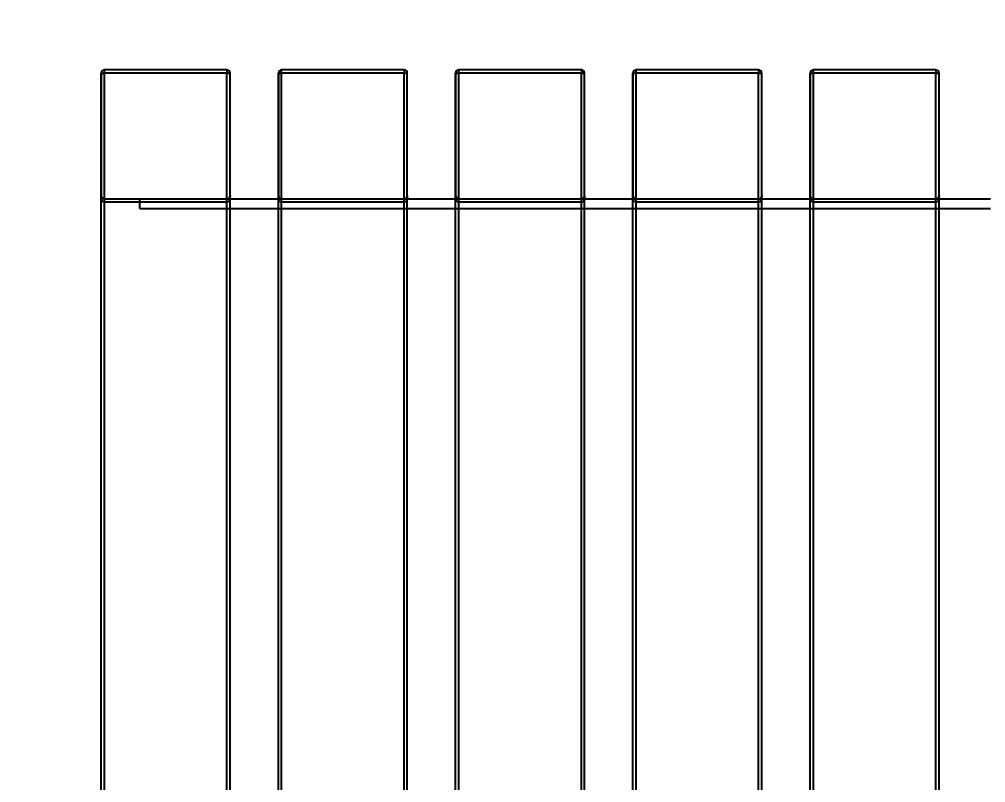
# Model space of a CAD drawing. Header units: millimetres. Extents: x 10366 to 13995, y 24552 to 29685.
# Drawn here: x 12309.1 to 12609, y 25509.2 to 25746 of the extents above; entities that cross this region are included whole.
import ezdxf

# ---------------------------------------------------------------- set-up
doc = ezdxf.new("R2010")
doc.units = ezdxf.units.MM
doc.header["$LTSCALE"] = 3
doc.layers.add('DomyÅ›lna', color=7, linetype='Continuous')
doc.layers.add('Hidden_lines', color=7, linetype='Continuous')
doc.styles.get("Standard").update_dxf_attribs({"font": 'arial.ttf'})
doc.dimstyles.new('MATEUSZ', dxfattribs={"dimtxt": 35, "dimasz": 16, "dimexe": 0.18, "dimexo": 0.0625, "dimgap": 0.09, "dimtad": 0, "dimdec": 0, "dimdsep": 46, "dimtxsty": 'Standard', "dimblk": 'DOT', "dimcen": 0.09, "dimse1": 1, "dimse2": 1, "dimadec": 0, "dimazin": 0, "dimtfac": 1, "dimtdec": 0, "dimtofl": 0, "dimtmove": 0, "dimatfit": 3, "dimfxl": 1, "dimtolj": 1, "dimtzin": 0, "dimlwd": 9, "dimlwe": 9, "dimarcsym": 0})

# ---------------------------------------------------------------- blocks, each defined once
blk = doc.blocks.new('_Dot')
at = {"color": 0, "linetype": 'ByBlock', "lineweight": -2}
blk.add_line((-0.5, 0), (-1, 0), dxfattribs=at)
at = {"color": 0, "linetype": 'ByBlock', "const_width": 0.5}
blk.add_lwpolyline([(-0.25, 0, 1), (0.25, 0, 1)], format="xyb", close=True, dxfattribs=at)
blk = doc.blocks.new('*D32')
at = {"color": 0, "lineweight": 9, "transparency": 16777216}
for p, q in [((12930.58, 25714.35), (12930.58, 25544.75)), ((12930.58, 25296.35), (12930.58, 25465.95))]:
    blk.add_line(p, q, dxfattribs=at)
at = {"layer": 'Defpoints', "color": 0, "transparency": 16777216}
for p in [(11095.69, 25730.35), (12930.58, 25730.35), (11115.69, 25280.35)]:
    blk.add_point(p, dxfattribs=at)
at = {"color": 0, "lineweight": 9, "transparency": 16777216, "xscale": 16, "yscale": 16, "zscale": 16}
for p, rotation in [((12930.58, 25730.35), 90), ((12930.58, 25280.35), 270)]:
    blk.add_blockref('_Dot', p, dxfattribs=dict(at, rotation=rotation))
at = {"color": 0, "transparency": 16777216, "insert": (12930.58, 25505.35), "char_height": 35, "attachment_point": 5, "rotation": 90}
blk.add_mtext('\\A1;450', dxfattribs=at)
blk = doc.blocks.new('*D33')
at = {"color": 0, "lineweight": 9, "transparency": 16777216}
for p, q in [((13029.08, 26013.96), (13029.08, 25693.71)), ((13029.08, 25296.35), (13029.08, 25616.6))]:
    blk.add_line(p, q, dxfattribs=at)
at = {"layer": 'Defpoints', "color": 0, "transparency": 16777216}
for p in [(12034.41, 26029.96), (13029.08, 26029.96), (12054.59, 25280.35)]:
    blk.add_point(p, dxfattribs=at)
at = {"color": 0, "lineweight": 9, "transparency": 16777216, "xscale": 16, "yscale": 16, "zscale": 16}
for p, rotation in [((13029.08, 26029.96), 90), ((13029.08, 25280.35), 270)]:
    blk.add_blockref('_Dot', p, dxfattribs=dict(at, rotation=rotation))
at = {"color": 0, "transparency": 16777216, "insert": (13029.08, 25655.16), "char_height": 35, "attachment_point": 5, "rotation": 90}
blk.add_mtext('\\A1;750', dxfattribs=at)

msp = doc.modelspace()

# ---------------------------------------------------------------- linework, layer by layer
at = {"layer": 'DomyÅ›lna'}
for p, q in [((12334.5, 25729.35), (12334.5, 25691.35)), ((12334.5, 25283.35), (12334.5, 25729.35)), ((12334.5, 25729.35), (12334.5, 25691.35)), ((12334.5, 25283.35), (12334.5, 25729.35)), ((12334.5, 25729.35), (12334.5, 25691.35)), ((12334.5, 25283.35), (12334.5, 25729.35)), ((12373.5, 25730.35), (12335.5, 25730.35)), ((12373.5, 25730.35), (12335.5, 25730.35)), ((12373.5, 25730.35), (12335.5, 25730.35)), ((12373.5, 25729.35), (12335.5, 25729.35)), ((12335.5, 25283.35), (12335.5, 25729.35)), ((12335.5, 25283.35), (12335.5, 25729.35)), ((12373.5, 25729.35), (12335.5, 25729.35)), ((12335.5, 25283.35), (12335.5, 25729.35)), ((12373.5, 25729.35), (12335.5, 25729.35)), ((12373.5, 25283.35), (12373.5, 25729.35)), ((12373.5, 25283.35), (12373.5, 25729.35)), ((12373.5, 25283.35), (12373.5, 25729.35)), ((12374.5, 25283.35), (12374.5, 25729.35)), ((12374.5, 25691.35), (12374.5, 25729.35)), ((12374.5, 25283.35), (12374.5, 25729.35)), ((12374.5, 25691.35), (12374.5, 25729.35)), ((12374.5, 25691.35), (12374.5, 25729.35)), ((12374.5, 25283.35), (12374.5, 25729.35)), ((12389.5, 25283.35), (12389.5, 25729.35)), ((12389.5, 25729.35), (12389.5, 25691.35)), ((12389.5, 25729.35), (12389.5, 25691.35)), ((12389.5, 25283.35), (12389.5, 25729.35)), ((12389.5, 25729.35), (12389.5, 25691.35)), ((12389.5, 25283.35), (12389.5, 25729.35)), ((12428.5, 25730.35), (12390.5, 25730.35)), ((12428.5, 25730.35), (12390.5, 25730.35)), ((12428.5, 25730.35), (12390.5, 25730.35)), ((12390.5, 25283.35), (12390.5, 25729.35)), ((12428.5, 25729.35), (12390.5, 25729.35)), ((12428.5, 25729.35), (12390.5, 25729.35)), ((12390.5, 25283.35), (12390.5, 25729.35)), ((12390.5, 25283.35), (12390.5, 25729.35)), ((12428.5, 25729.35), (12390.5, 25729.35)), ((12428.5, 25283.35), (12428.5, 25729.35)), ((12428.5, 25283.35), (12428.5, 25729.35)), ((12428.5, 25283.35), (12428.5, 25729.35)), ((12429.5, 25283.35), (12429.5, 25729.35)), ((12429.5, 25691.35), (12429.5, 25729.35)), ((12429.5, 25283.35), (12429.5, 25729.35)), ((12429.5, 25691.35), (12429.5, 25729.35)), ((12429.5, 25283.35), (12429.5, 25729.35)), ((12429.5, 25691.35), (12429.5, 25729.35)), ((12444.5, 25729.35), (12444.5, 25691.35)), ((12444.5, 25283.35), (12444.5, 25729.35)), ((12444.5, 25729.35), (12444.5, 25691.35)), ((12444.5, 25283.35), (12444.5, 25729.35)), ((12444.5, 25729.35), (12444.5, 25691.35)), ((12444.5, 25283.35), (12444.5, 25729.35)), ((12483.5, 25730.35), (12445.5, 25730.35)), ((12483.5, 25730.35), (12445.5, 25730.35)), ((12483.5, 25730.35), (12445.5, 25730.35)), ((12483.5, 25729.35), (12445.5, 25729.35)), ((12445.5, 25283.35), (12445.5, 25729.35)), ((12483.5, 25729.35), (12445.5, 25729.35)), ((12445.5, 25283.35), (12445.5, 25729.35)), ((12483.5, 25729.35), (12445.5, 25729.35)), ((12445.5, 25283.35), (12445.5, 25729.35)), ((12483.5, 25283.35), (12483.5, 25729.35)), ((12483.5, 25283.35), (12483.5, 25729.35)), ((12483.5, 25283.35), (12483.5, 25729.35)), ((12484.5, 25283.35), (12484.5, 25729.35)), ((12484.5, 25691.35), (12484.5, 25729.35)), ((12484.5, 25283.35), (12484.5, 25729.35)), ((12484.5, 25691.35), (12484.5, 25729.35)), ((12484.5, 25283.35), (12484.5, 25729.35)), ((12484.5, 25691.35), (12484.5, 25729.35)), ((12499.5, 25729.35), (12499.5, 25691.35)), ((12499.5, 25283.35), (12499.5, 25729.35)), ((12499.5, 25729.35), (12499.5, 25691.35)), ((12499.5, 25283.35), (12499.5, 25729.35)), ((12499.5, 25283.35), (12499.5, 25729.35)), ((12499.5, 25729.35), (12499.5, 25691.35)), ((12538.5, 25730.35), (12500.5, 25730.35)), ((12538.5, 25730.35), (12500.5, 25730.35)), ((12538.5, 25730.35), (12500.5, 25730.35)), ((12500.5, 25283.35), (12500.5, 25729.35)), ((12538.5, 25729.35), (12500.5, 25729.35)), ((12538.5, 25729.35), (12500.5, 25729.35)), ((12500.5, 25283.35), (12500.5, 25729.35)), ((12500.5, 25283.35), (12500.5, 25729.35)), ((12538.5, 25729.35), (12500.5, 25729.35)), ((12538.5, 25283.35), (12538.5, 25729.35)), ((12538.5, 25283.35), (12538.5, 25729.35)), ((12538.5, 25283.35), (12538.5, 25729.35)), ((12539.5, 25283.35), (12539.5, 25729.35)), ((12539.5, 25691.35), (12539.5, 25729.35)), ((12539.5, 25283.35), (12539.5, 25729.35)), ((12539.5, 25691.35), (12539.5, 25729.35)), ((12539.5, 25691.35), (12539.5, 25729.35)), ((12539.5, 25283.35), (12539.5, 25729.35)), ((12554.5, 25283.35), (12554.5, 25729.35)), ((12554.5, 25729.35), (12554.5, 25691.35)), ((12554.5, 25283.35), (12554.5, 25729.35)), ((12554.5, 25729.35), (12554.5, 25691.35)), ((12554.5, 25729.35), (12554.5, 25691.35)), ((12554.5, 25283.35), (12554.5, 25729.35)), ((12593.5, 25730.35), (12555.5, 25730.35)), ((12593.5, 25730.35), (12555.5, 25730.35)), ((12593.5, 25730.35), (12555.5, 25730.35)), ((12555.5, 25283.35), (12555.5, 25729.35)), ((12593.5, 25729.35), (12555.5, 25729.35)), ((12555.5, 25283.35), (12555.5, 25729.35)), ((12593.5, 25729.35), (12555.5, 25729.35)), ((12555.5, 25283.35), (12555.5, 25729.35)), ((12593.5, 25729.35), (12555.5, 25729.35)), ((12593.5, 25283.35), (12593.5, 25729.35)), ((12593.5, 25283.35), (12593.5, 25729.35)), ((12593.5, 25283.35), (12593.5, 25729.35)), ((12594.5, 25691.35), (12594.5, 25729.35)), ((12594.5, 25283.35), (12594.5, 25729.35)), ((12594.5, 25283.35), (12594.5, 25729.35)), ((12594.5, 25691.35), (12594.5, 25729.35)), ((12594.5, 25691.35), (12594.5, 25729.35)), ((12594.5, 25283.35), (12594.5, 25729.35)), ((12373.5, 25690.35), (12390.5, 25690.35)), ((12428.5, 25690.35), (12445.5, 25690.35)), ((12483.5, 25690.35), (12500.5, 25690.35)), ((12538.5, 25690.35), (12555.5, 25690.35)), ((12593.5, 25690.35), (12610.5, 25690.35)), ((12373.5, 25687.35), (12390.5, 25687.35)), ((12428.5, 25687.35), (12445.5, 25687.35)), ((12483.5, 25687.35), (12500.5, 25687.35)), ((12538.5, 25687.35), (12555.5, 25687.35)), ((12593.5, 25687.35), (12610.5, 25687.35))]:
    msp.add_line(p, q, dxfattribs=at)
for points in [[(12334.5, 25729.35, 0), (12334.5, 25729.35, 0), (12334.5, 25729.35, 0), (12334.5, 25729.35, 0), (12334.5, 25729.35, 0), (12334.5, 25729.35, 0), (12334.5, 25729.35, 0), (12334.5, 25729.35, 0), (12334.5, 25729.35, 0), (12334.5, 25729.35, 0), (12334.5, 25729.35, 0), (12334.5, 25729.35, 0), (12334.5, 25729.35, 0), (12334.51, 25729.35, 0), (12334.53, 25729.35, 0), (12334.63, 25729.35, 0), (12335.5, 25729.35, 0)], [(12334.5, 25729.35, 0), (12334.5, 25729.35, 0), (12334.5, 25729.35, 0), (12334.5, 25729.35, 0), (12334.5, 25729.35, 0), (12334.5, 25729.35, 0), (12334.5, 25729.35, 0), (12334.5, 25729.35, 0), (12334.5, 25729.35, 0), (12334.5, 25729.35, 0), (12334.5, 25729.35, 0), (12334.5, 25729.35, 0), (12334.5, 25729.35, 0), (12334.51, 25729.35, 0), (12334.53, 25729.35, 0), (12334.63, 25729.35, 0), (12335.5, 25729.35, 0)], [(12334.5, 25729.35, 0), (12334.5, 25729.35, 0), (12334.5, 25729.35, 0), (12334.5, 25729.35, 0), (12334.5, 25729.35, 0), (12334.5, 25729.35, 0), (12334.5, 25729.35, 0), (12334.5, 25729.35, 0), (12334.5, 25729.35, 0), (12334.5, 25729.35, 0), (12334.5, 25729.35, 0), (12334.5, 25729.35, 0), (12334.5, 25729.35, 0), (12334.51, 25729.35, 0), (12334.53, 25729.35, 0), (12334.63, 25729.35, 0), (12335.5, 25729.35, 0)], [(12335.5, 25729.35, 0), (12335.5, 25730.35, 0)], [(12335.5, 25729.35, 0), (12335.5, 25730.35, 0)], [(12335.5, 25729.35, 0), (12335.5, 25730.35, 0)], [(12373.5, 25730.35, 0), (12373.5, 25730.35, 0), (12373.5, 25730.35, 0), (12373.5, 25730.35, 0), (12373.5, 25730.35, 0), (12373.5, 25730.35, 0), (12373.5, 25730.35, 0), (12373.5, 25730.35, 0), (12373.5, 25730.35, 0), (12373.5, 25730.35, 0), (12373.5, 25730.35, 0), (12373.5, 25730.35, 0), (12373.5, 25730.35, 0), (12373.5, 25730.35, 0), (12373.5, 25730.34, 0), (12373.5, 25730.32, 0), (12373.5, 25730.22, 0), (12373.5, 25729.35, 0)], [(12373.5, 25730.35, 0), (12373.5, 25730.35, 0), (12373.5, 25730.35, 0), (12373.5, 25730.35, 0), (12373.5, 25730.35, 0), (12373.5, 25730.35, 0), (12373.5, 25730.35, 0), (12373.5, 25730.35, 0), (12373.5, 25730.35, 0), (12373.5, 25730.35, 0), (12373.5, 25730.35, 0), (12373.5, 25730.35, 0), (12373.5, 25730.35, 0), (12373.5, 25730.35, 0), (12373.5, 25730.34, 0), (12373.5, 25730.32, 0), (12373.5, 25730.22, 0), (12373.5, 25729.35, 0)], [(12373.5, 25730.35, 0), (12373.5, 25730.35, 0), (12373.5, 25730.35, 0), (12373.5, 25730.35, 0), (12373.5, 25730.35, 0), (12373.5, 25730.35, 0), (12373.5, 25730.35, 0), (12373.5, 25730.35, 0), (12373.5, 25730.35, 0), (12373.5, 25730.35, 0), (12373.5, 25730.35, 0), (12373.5, 25730.35, 0), (12373.5, 25730.35, 0), (12373.5, 25730.35, 0), (12373.5, 25730.34, 0), (12373.5, 25730.32, 0), (12373.5, 25730.22, 0), (12373.5, 25729.35, 0)], [(12373.5, 25729.35, 0), (12374.5, 25729.35, 0)], [(12373.5, 25729.35, 0), (12374.5, 25729.35, 0)], [(12373.5, 25729.35, 0), (12374.5, 25729.35, 0)], [(12389.5, 25729.35, 0), (12389.5, 25729.35, 0), (12389.5, 25729.35, 0), (12389.5, 25729.35, 0), (12389.5, 25729.35, 0), (12389.5, 25729.35, 0), (12389.5, 25729.35, 0), (12389.5, 25729.35, 0), (12389.5, 25729.35, 0), (12389.5, 25729.35, 0), (12389.5, 25729.35, 0), (12389.5, 25729.35, 0), (12389.5, 25729.35, 0), (12389.51, 25729.35, 0), (12389.53, 25729.35, 0), (12389.63, 25729.35, 0), (12390.5, 25729.35, 0)], [(12389.5, 25729.35, 0), (12389.5, 25729.35, 0), (12389.5, 25729.35, 0), (12389.5, 25729.35, 0), (12389.5, 25729.35, 0), (12389.5, 25729.35, 0), (12389.5, 25729.35, 0), (12389.5, 25729.35, 0), (12389.5, 25729.35, 0), (12389.5, 25729.35, 0), (12389.5, 25729.35, 0), (12389.5, 25729.35, 0), (12389.5, 25729.35, 0), (12389.51, 25729.35, 0), (12389.53, 25729.35, 0), (12389.63, 25729.35, 0), (12390.5, 25729.35, 0)], [(12389.5, 25729.35, 0), (12389.5, 25729.35, 0), (12389.5, 25729.35, 0), (12389.5, 25729.35, 0), (12389.5, 25729.35, 0), (12389.5, 25729.35, 0), (12389.5, 25729.35, 0), (12389.5, 25729.35, 0), (12389.5, 25729.35, 0), (12389.5, 25729.35, 0), (12389.5, 25729.35, 0), (12389.5, 25729.35, 0), (12389.5, 25729.35, 0), (12389.51, 25729.35, 0), (12389.53, 25729.35, 0), (12389.63, 25729.35, 0), (12390.5, 25729.35, 0)], [(12390.5, 25729.35, 0), (12390.5, 25730.35, 0)], [(12390.5, 25729.35, 0), (12390.5, 25730.35, 0)], [(12390.5, 25729.35, 0), (12390.5, 25730.35, 0)], [(12428.5, 25730.35, 0), (12428.5, 25730.35, 0), (12428.5, 25730.35, 0), (12428.5, 25730.35, 0), (12428.5, 25730.35, 0), (12428.5, 25730.35, 0), (12428.5, 25730.35, 0), (12428.5, 25730.35, 0), (12428.5, 25730.35, 0), (12428.5, 25730.35, 0), (12428.5, 25730.35, 0), (12428.5, 25730.35, 0), (12428.5, 25730.35, 0), (12428.5, 25730.35, 0), (12428.5, 25730.34, 0), (12428.5, 25730.32, 0), (12428.5, 25730.22, 0), (12428.5, 25729.35, 0)], [(12428.5, 25730.35, 0), (12428.5, 25730.35, 0), (12428.5, 25730.35, 0), (12428.5, 25730.35, 0), (12428.5, 25730.35, 0), (12428.5, 25730.35, 0), (12428.5, 25730.35, 0), (12428.5, 25730.35, 0), (12428.5, 25730.35, 0), (12428.5, 25730.35, 0), (12428.5, 25730.35, 0), (12428.5, 25730.35, 0), (12428.5, 25730.35, 0), (12428.5, 25730.35, 0), (12428.5, 25730.34, 0), (12428.5, 25730.32, 0), (12428.5, 25730.22, 0), (12428.5, 25729.35, 0)], [(12428.5, 25730.35, 0), (12428.5, 25730.35, 0), (12428.5, 25730.35, 0), (12428.5, 25730.35, 0), (12428.5, 25730.35, 0), (12428.5, 25730.35, 0), (12428.5, 25730.35, 0), (12428.5, 25730.35, 0), (12428.5, 25730.35, 0), (12428.5, 25730.35, 0), (12428.5, 25730.35, 0), (12428.5, 25730.35, 0), (12428.5, 25730.35, 0), (12428.5, 25730.35, 0), (12428.5, 25730.34, 0), (12428.5, 25730.32, 0), (12428.5, 25730.22, 0), (12428.5, 25729.35, 0)], [(12428.5, 25729.35, 0), (12429.5, 25729.35, 0)], [(12428.5, 25729.35, 0), (12429.5, 25729.35, 0)], [(12428.5, 25729.35, 0), (12429.5, 25729.35, 0)], [(12444.5, 25729.35, 0), (12444.5, 25729.35, 0), (12444.5, 25729.35, 0), (12444.5, 25729.35, 0), (12444.5, 25729.35, 0), (12444.5, 25729.35, 0), (12444.5, 25729.35, 0), (12444.5, 25729.35, 0), (12444.5, 25729.35, 0), (12444.5, 25729.35, 0), (12444.5, 25729.35, 0), (12444.5, 25729.35, 0), (12444.5, 25729.35, 0), (12444.51, 25729.35, 0), (12444.53, 25729.35, 0), (12444.63, 25729.35, 0), (12445.5, 25729.35, 0)], [(12444.5, 25729.35, 0), (12444.5, 25729.35, 0), (12444.5, 25729.35, 0), (12444.5, 25729.35, 0), (12444.5, 25729.35, 0), (12444.5, 25729.35, 0), (12444.5, 25729.35, 0), (12444.5, 25729.35, 0), (12444.5, 25729.35, 0), (12444.5, 25729.35, 0), (12444.5, 25729.35, 0), (12444.5, 25729.35, 0), (12444.5, 25729.35, 0), (12444.51, 25729.35, 0), (12444.53, 25729.35, 0), (12444.63, 25729.35, 0), (12445.5, 25729.35, 0)], [(12444.5, 25729.35, 0), (12444.5, 25729.35, 0), (12444.5, 25729.35, 0), (12444.5, 25729.35, 0), (12444.5, 25729.35, 0), (12444.5, 25729.35, 0), (12444.5, 25729.35, 0), (12444.5, 25729.35, 0), (12444.5, 25729.35, 0), (12444.5, 25729.35, 0), (12444.5, 25729.35, 0), (12444.5, 25729.35, 0), (12444.5, 25729.35, 0), (12444.51, 25729.35, 0), (12444.53, 25729.35, 0), (12444.63, 25729.35, 0), (12445.5, 25729.35, 0)], [(12445.5, 25729.35, 0), (12445.5, 25730.35, 0)], [(12445.5, 25729.35, 0), (12445.5, 25730.35, 0)], [(12445.5, 25729.35, 0), (12445.5, 25730.35, 0)], [(12483.5, 25730.35, 0), (12483.5, 25730.35, 0), (12483.5, 25730.35, 0), (12483.5, 25730.35, 0), (12483.5, 25730.35, 0), (12483.5, 25730.35, 0), (12483.5, 25730.35, 0), (12483.5, 25730.35, 0), (12483.5, 25730.35, 0), (12483.5, 25730.35, 0), (12483.5, 25730.35, 0), (12483.5, 25730.35, 0), (12483.5, 25730.35, 0), (12483.5, 25730.35, 0), (12483.5, 25730.34, 0), (12483.5, 25730.32, 0), (12483.5, 25730.22, 0), (12483.5, 25729.35, 0)], [(12483.5, 25730.35, 0), (12483.5, 25730.35, 0), (12483.5, 25730.35, 0), (12483.5, 25730.35, 0), (12483.5, 25730.35, 0), (12483.5, 25730.35, 0), (12483.5, 25730.35, 0), (12483.5, 25730.35, 0), (12483.5, 25730.35, 0), (12483.5, 25730.35, 0), (12483.5, 25730.35, 0), (12483.5, 25730.35, 0), (12483.5, 25730.35, 0), (12483.5, 25730.35, 0), (12483.5, 25730.34, 0), (12483.5, 25730.32, 0), (12483.5, 25730.22, 0), (12483.5, 25729.35, 0)], [(12483.5, 25730.35, 0), (12483.5, 25730.35, 0), (12483.5, 25730.35, 0), (12483.5, 25730.35, 0), (12483.5, 25730.35, 0), (12483.5, 25730.35, 0), (12483.5, 25730.35, 0), (12483.5, 25730.35, 0), (12483.5, 25730.35, 0), (12483.5, 25730.35, 0), (12483.5, 25730.35, 0), (12483.5, 25730.35, 0), (12483.5, 25730.35, 0), (12483.5, 25730.35, 0), (12483.5, 25730.34, 0), (12483.5, 25730.32, 0), (12483.5, 25730.22, 0), (12483.5, 25729.35, 0)], [(12483.5, 25729.35, 0), (12484.5, 25729.35, 0)], [(12483.5, 25729.35, 0), (12484.5, 25729.35, 0)], [(12483.5, 25729.35, 0), (12484.5, 25729.35, 0)], [(12499.5, 25729.35, 0), (12499.5, 25729.35, 0), (12499.5, 25729.35, 0), (12499.5, 25729.35, 0), (12499.5, 25729.35, 0), (12499.5, 25729.35, 0), (12499.5, 25729.35, 0), (12499.5, 25729.35, 0), (12499.5, 25729.35, 0), (12499.5, 25729.35, 0), (12499.5, 25729.35, 0), (12499.5, 25729.35, 0), (12499.5, 25729.35, 0), (12499.51, 25729.35, 0), (12499.53, 25729.35, 0), (12499.63, 25729.35, 0), (12500.5, 25729.35, 0)], [(12499.5, 25729.35, 0), (12499.5, 25729.35, 0), (12499.5, 25729.35, 0), (12499.5, 25729.35, 0), (12499.5, 25729.35, 0), (12499.5, 25729.35, 0), (12499.5, 25729.35, 0), (12499.5, 25729.35, 0), (12499.5, 25729.35, 0), (12499.5, 25729.35, 0), (12499.5, 25729.35, 0), (12499.5, 25729.35, 0), (12499.5, 25729.35, 0), (12499.51, 25729.35, 0), (12499.53, 25729.35, 0), (12499.63, 25729.35, 0), (12500.5, 25729.35, 0)], [(12499.5, 25729.35, 0), (12499.5, 25729.35, 0), (12499.5, 25729.35, 0), (12499.5, 25729.35, 0), (12499.5, 25729.35, 0), (12499.5, 25729.35, 0), (12499.5, 25729.35, 0), (12499.5, 25729.35, 0), (12499.5, 25729.35, 0), (12499.5, 25729.35, 0), (12499.5, 25729.35, 0), (12499.5, 25729.35, 0), (12499.5, 25729.35, 0), (12499.51, 25729.35, 0), (12499.53, 25729.35, 0), (12499.63, 25729.35, 0), (12500.5, 25729.35, 0)], [(12500.5, 25729.35, 0), (12500.5, 25730.05, 0), (12500.5, 25730.28, 0), (12500.5, 25730.33, 0), (12500.5, 25730.34, 0), (12500.5, 25730.35, 0), (12500.5, 25730.35, 0), (12500.5, 25730.35, 0), (12500.5, 25730.35, 0), (12500.5, 25730.35, 0), (12500.5, 25730.35, 0), (12500.5, 25730.35, 0), (12500.5, 25730.35, 0), (12500.5, 25730.35, 0), (12500.5, 25730.35, 0), (12500.5, 25730.35, 0), (12500.5, 25730.35, 0), (12500.5, 25730.35, 0), (12500.5, 25730.35, 0)], [(12500.5, 25729.35, 0), (12500.5, 25730.05, 0), (12500.5, 25730.28, 0), (12500.5, 25730.33, 0), (12500.5, 25730.34, 0), (12500.5, 25730.35, 0), (12500.5, 25730.35, 0), (12500.5, 25730.35, 0), (12500.5, 25730.35, 0), (12500.5, 25730.35, 0), (12500.5, 25730.35, 0), (12500.5, 25730.35, 0), (12500.5, 25730.35, 0), (12500.5, 25730.35, 0), (12500.5, 25730.35, 0), (12500.5, 25730.35, 0), (12500.5, 25730.35, 0), (12500.5, 25730.35, 0), (12500.5, 25730.35, 0)], [(12500.5, 25729.35, 0), (12500.5, 25730.05, 0), (12500.5, 25730.28, 0), (12500.5, 25730.33, 0), (12500.5, 25730.34, 0), (12500.5, 25730.35, 0), (12500.5, 25730.35, 0), (12500.5, 25730.35, 0), (12500.5, 25730.35, 0), (12500.5, 25730.35, 0), (12500.5, 25730.35, 0), (12500.5, 25730.35, 0), (12500.5, 25730.35, 0), (12500.5, 25730.35, 0), (12500.5, 25730.35, 0), (12500.5, 25730.35, 0), (12500.5, 25730.35, 0), (12500.5, 25730.35, 0), (12500.5, 25730.35, 0)], [(12538.5, 25730.35, 0), (12538.5, 25730.35, 0), (12538.5, 25730.35, 0), (12538.5, 25730.35, 0), (12538.5, 25730.35, 0), (12538.5, 25730.35, 0), (12538.5, 25730.35, 0), (12538.5, 25730.35, 0), (12538.5, 25730.35, 0), (12538.5, 25730.35, 0), (12538.5, 25730.35, 0), (12538.5, 25730.35, 0), (12538.5, 25730.35, 0), (12538.5, 25730.35, 0), (12538.5, 25730.34, 0), (12538.5, 25730.32, 0), (12538.5, 25730.22, 0), (12538.5, 25729.35, 0)], [(12538.5, 25730.35, 0), (12538.5, 25730.35, 0), (12538.5, 25730.35, 0), (12538.5, 25730.35, 0), (12538.5, 25730.35, 0), (12538.5, 25730.35, 0), (12538.5, 25730.35, 0), (12538.5, 25730.35, 0), (12538.5, 25730.35, 0), (12538.5, 25730.35, 0), (12538.5, 25730.35, 0), (12538.5, 25730.35, 0), (12538.5, 25730.35, 0), (12538.5, 25730.35, 0), (12538.5, 25730.34, 0), (12538.5, 25730.32, 0), (12538.5, 25730.22, 0), (12538.5, 25729.35, 0)], [(12538.5, 25730.35, 0), (12538.5, 25730.35, 0), (12538.5, 25730.35, 0), (12538.5, 25730.35, 0), (12538.5, 25730.35, 0), (12538.5, 25730.35, 0), (12538.5, 25730.35, 0), (12538.5, 25730.35, 0), (12538.5, 25730.35, 0), (12538.5, 25730.35, 0), (12538.5, 25730.35, 0), (12538.5, 25730.35, 0), (12538.5, 25730.35, 0), (12538.5, 25730.35, 0), (12538.5, 25730.34, 0), (12538.5, 25730.32, 0), (12538.5, 25730.22, 0), (12538.5, 25729.35, 0)], [(12538.5, 25729.35, 0), (12539.5, 25729.35, 0)], [(12538.5, 25729.35, 0), (12539.5, 25729.35, 0)], [(12538.5, 25729.35, 0), (12539.5, 25729.35, 0)], [(12554.5, 25729.35, 0), (12554.5, 25729.35, 0), (12554.5, 25729.35, 0), (12554.5, 25729.35, 0), (12554.5, 25729.35, 0), (12554.5, 25729.35, 0), (12554.5, 25729.35, 0), (12554.5, 25729.35, 0), (12554.5, 25729.35, 0), (12554.5, 25729.35, 0), (12554.5, 25729.35, 0), (12554.5, 25729.35, 0), (12554.5, 25729.35, 0), (12554.51, 25729.35, 0), (12554.53, 25729.35, 0), (12554.63, 25729.35, 0), (12555.5, 25729.35, 0)], [(12554.5, 25729.35, 0), (12554.5, 25729.35, 0), (12554.5, 25729.35, 0), (12554.5, 25729.35, 0), (12554.5, 25729.35, 0), (12554.5, 25729.35, 0), (12554.5, 25729.35, 0), (12554.5, 25729.35, 0), (12554.5, 25729.35, 0), (12554.5, 25729.35, 0), (12554.5, 25729.35, 0), (12554.5, 25729.35, 0), (12554.5, 25729.35, 0), (12554.51, 25729.35, 0), (12554.53, 25729.35, 0), (12554.63, 25729.35, 0), (12555.5, 25729.35, 0)], [(12554.5, 25729.35, 0), (12554.5, 25729.35, 0), (12554.5, 25729.35, 0), (12554.5, 25729.35, 0), (12554.5, 25729.35, 0), (12554.5, 25729.35, 0), (12554.5, 25729.35, 0), (12554.5, 25729.35, 0), (12554.5, 25729.35, 0), (12554.5, 25729.35, 0), (12554.5, 25729.35, 0), (12554.5, 25729.35, 0), (12554.5, 25729.35, 0), (12554.51, 25729.35, 0), (12554.53, 25729.35, 0), (12554.63, 25729.35, 0), (12555.5, 25729.35, 0)], [(12555.5, 25729.35, 0), (12555.5, 25730.35, 0)], [(12555.5, 25729.35, 0), (12555.5, 25730.35, 0)], [(12555.5, 25729.35, 0), (12555.5, 25730.35, 0)], [(12593.5, 25730.35, 0), (12593.5, 25730.35, 0), (12593.5, 25730.35, 0), (12593.5, 25730.35, 0), (12593.5, 25730.35, 0), (12593.5, 25730.35, 0), (12593.5, 25730.35, 0), (12593.5, 25730.35, 0), (12593.5, 25730.35, 0), (12593.5, 25730.35, 0), (12593.5, 25730.35, 0), (12593.5, 25730.35, 0), (12593.5, 25730.35, 0), (12593.5, 25730.35, 0), (12593.5, 25730.34, 0), (12593.5, 25730.32, 0), (12593.5, 25730.22, 0), (12593.5, 25729.35, 0)], [(12593.5, 25730.35, 0), (12593.5, 25730.35, 0), (12593.5, 25730.35, 0), (12593.5, 25730.35, 0), (12593.5, 25730.35, 0), (12593.5, 25730.35, 0), (12593.5, 25730.35, 0), (12593.5, 25730.35, 0), (12593.5, 25730.35, 0), (12593.5, 25730.35, 0), (12593.5, 25730.35, 0), (12593.5, 25730.35, 0), (12593.5, 25730.35, 0), (12593.5, 25730.35, 0), (12593.5, 25730.34, 0), (12593.5, 25730.32, 0), (12593.5, 25730.22, 0), (12593.5, 25729.35, 0)], [(12593.5, 25730.35, 0), (12593.5, 25730.35, 0), (12593.5, 25730.35, 0), (12593.5, 25730.35, 0), (12593.5, 25730.35, 0), (12593.5, 25730.35, 0), (12593.5, 25730.35, 0), (12593.5, 25730.35, 0), (12593.5, 25730.35, 0), (12593.5, 25730.35, 0), (12593.5, 25730.35, 0), (12593.5, 25730.35, 0), (12593.5, 25730.35, 0), (12593.5, 25730.35, 0), (12593.5, 25730.34, 0), (12593.5, 25730.32, 0), (12593.5, 25730.22, 0), (12593.5, 25729.35, 0)], [(12593.5, 25729.35, 0), (12594.5, 25729.35, 0)], [(12593.5, 25729.35, 0), (12594.5, 25729.35, 0)], [(12593.5, 25729.35, 0), (12594.5, 25729.35, 0)], [(12334.5, 25691.35, 0), (12334.51, 25691.23, 0), (12334.52, 25691.14, 0), (12334.57, 25691, 0), (12334.61, 25690.89, 0), (12334.66, 25690.8, 0), (12334.74, 25690.7, 0), (12334.8, 25690.63, 0), (12334.88, 25690.56, 0), (12334.99, 25690.49, 0), (12335.13, 25690.42, 0), (12335.21, 25690.39, 0), (12335.3, 25690.37, 0), (12335.4, 25690.35, 0), (12335.5, 25690.35, 0)], [(12334.5, 25691.35, 0), (12334.51, 25691.23, 0), (12334.52, 25691.14, 0), (12334.57, 25691, 0), (12334.61, 25690.89, 0), (12334.66, 25690.8, 0), (12334.74, 25690.7, 0), (12334.8, 25690.63, 0), (12334.88, 25690.56, 0), (12334.99, 25690.49, 0), (12335.13, 25690.42, 0), (12335.21, 25690.39, 0), (12335.3, 25690.37, 0), (12335.4, 25690.35, 0), (12335.5, 25690.35, 0)], [(12334.5, 25691.35, 0), (12334.51, 25691.23, 0), (12334.52, 25691.14, 0), (12334.57, 25691, 0), (12334.61, 25690.89, 0), (12334.66, 25690.8, 0), (12334.74, 25690.7, 0), (12334.8, 25690.63, 0), (12334.88, 25690.56, 0), (12334.99, 25690.49, 0), (12335.13, 25690.42, 0), (12335.21, 25690.39, 0), (12335.3, 25690.37, 0), (12335.4, 25690.35, 0), (12335.5, 25690.35, 0)], [(12373.5, 25690.35, 0), (12373.61, 25690.35, 0), (12373.7, 25690.37, 0), (12373.79, 25690.39, 0), (12373.88, 25690.42, 0), (12374.02, 25690.49, 0), (12374.12, 25690.56, 0), (12374.2, 25690.63, 0), (12374.31, 25690.75, 0), (12374.37, 25690.85, 0), (12374.42, 25690.94, 0), (12374.46, 25691.06, 0), (12374.49, 25691.18, 0), (12374.5, 25691.35, 0)], [(12373.5, 25690.35, 0), (12373.61, 25690.35, 0), (12373.7, 25690.37, 0), (12373.79, 25690.39, 0), (12373.88, 25690.42, 0), (12374.02, 25690.49, 0), (12374.12, 25690.56, 0), (12374.2, 25690.63, 0), (12374.31, 25690.75, 0), (12374.37, 25690.85, 0), (12374.42, 25690.94, 0), (12374.46, 25691.06, 0), (12374.49, 25691.18, 0), (12374.5, 25691.35, 0)], [(12373.5, 25690.35, 0), (12373.61, 25690.35, 0), (12373.7, 25690.37, 0), (12373.79, 25690.39, 0), (12373.88, 25690.42, 0), (12374.02, 25690.49, 0), (12374.12, 25690.56, 0), (12374.2, 25690.63, 0), (12374.31, 25690.75, 0), (12374.37, 25690.85, 0), (12374.42, 25690.94, 0), (12374.46, 25691.06, 0), (12374.49, 25691.18, 0), (12374.5, 25691.35, 0)], [(12389.5, 25691.35, 0), (12389.51, 25691.23, 0), (12389.52, 25691.14, 0), (12389.57, 25691, 0), (12389.61, 25690.89, 0), (12389.66, 25690.8, 0), (12389.74, 25690.7, 0), (12389.8, 25690.63, 0), (12389.88, 25690.56, 0), (12389.99, 25690.49, 0), (12390.13, 25690.42, 0), (12390.21, 25690.39, 0), (12390.3, 25690.37, 0), (12390.4, 25690.35, 0), (12390.5, 25690.35, 0)], [(12389.5, 25691.35, 0), (12389.51, 25691.23, 0), (12389.52, 25691.14, 0), (12389.57, 25691, 0), (12389.61, 25690.89, 0), (12389.66, 25690.8, 0), (12389.74, 25690.7, 0), (12389.8, 25690.63, 0), (12389.88, 25690.56, 0), (12389.99, 25690.49, 0), (12390.13, 25690.42, 0), (12390.21, 25690.39, 0), (12390.3, 25690.37, 0), (12390.4, 25690.35, 0), (12390.5, 25690.35, 0)], [(12389.5, 25691.35, 0), (12389.51, 25691.23, 0), (12389.52, 25691.14, 0), (12389.57, 25691, 0), (12389.61, 25690.89, 0), (12389.66, 25690.8, 0), (12389.74, 25690.7, 0), (12389.8, 25690.63, 0), (12389.88, 25690.56, 0), (12389.99, 25690.49, 0), (12390.13, 25690.42, 0), (12390.21, 25690.39, 0), (12390.3, 25690.37, 0), (12390.4, 25690.35, 0), (12390.5, 25690.35, 0)], [(12428.5, 25690.35, 0), (12428.61, 25690.35, 0), (12428.7, 25690.37, 0), (12428.79, 25690.39, 0), (12428.88, 25690.42, 0), (12429.02, 25690.49, 0), (12429.12, 25690.56, 0), (12429.2, 25690.63, 0), (12429.31, 25690.75, 0), (12429.37, 25690.85, 0), (12429.42, 25690.94, 0), (12429.46, 25691.06, 0), (12429.49, 25691.18, 0), (12429.5, 25691.35, 0)], [(12428.5, 25690.35, 0), (12428.61, 25690.35, 0), (12428.7, 25690.37, 0), (12428.79, 25690.39, 0), (12428.88, 25690.42, 0), (12429.02, 25690.49, 0), (12429.12, 25690.56, 0), (12429.2, 25690.63, 0), (12429.31, 25690.75, 0), (12429.37, 25690.85, 0), (12429.42, 25690.94, 0), (12429.46, 25691.06, 0), (12429.49, 25691.18, 0), (12429.5, 25691.35, 0)], [(12428.5, 25690.35, 0), (12428.61, 25690.35, 0), (12428.7, 25690.37, 0), (12428.79, 25690.39, 0), (12428.88, 25690.42, 0), (12429.02, 25690.49, 0), (12429.12, 25690.56, 0), (12429.2, 25690.63, 0), (12429.31, 25690.75, 0), (12429.37, 25690.85, 0), (12429.42, 25690.94, 0), (12429.46, 25691.06, 0), (12429.49, 25691.18, 0), (12429.5, 25691.35, 0)], [(12444.5, 25691.35, 0), (12444.51, 25691.23, 0), (12444.52, 25691.14, 0), (12444.57, 25691, 0), (12444.61, 25690.89, 0), (12444.66, 25690.8, 0), (12444.74, 25690.7, 0), (12444.8, 25690.63, 0), (12444.88, 25690.56, 0), (12444.99, 25690.49, 0), (12445.13, 25690.42, 0), (12445.21, 25690.39, 0), (12445.3, 25690.37, 0), (12445.4, 25690.35, 0), (12445.5, 25690.35, 0)], [(12444.5, 25691.35, 0), (12444.51, 25691.23, 0), (12444.52, 25691.14, 0), (12444.57, 25691, 0), (12444.61, 25690.89, 0), (12444.66, 25690.8, 0), (12444.74, 25690.7, 0), (12444.8, 25690.63, 0), (12444.88, 25690.56, 0), (12444.99, 25690.49, 0), (12445.13, 25690.42, 0), (12445.21, 25690.39, 0), (12445.3, 25690.37, 0), (12445.4, 25690.35, 0), (12445.5, 25690.35, 0)], [(12444.5, 25691.35, 0), (12444.51, 25691.23, 0), (12444.52, 25691.14, 0), (12444.57, 25691, 0), (12444.61, 25690.89, 0), (12444.66, 25690.8, 0), (12444.74, 25690.7, 0), (12444.8, 25690.63, 0), (12444.88, 25690.56, 0), (12444.99, 25690.49, 0), (12445.13, 25690.42, 0), (12445.21, 25690.39, 0), (12445.3, 25690.37, 0), (12445.4, 25690.35, 0), (12445.5, 25690.35, 0)], [(12483.5, 25690.35, 0), (12483.61, 25690.35, 0), (12483.7, 25690.37, 0), (12483.79, 25690.39, 0), (12483.88, 25690.42, 0), (12484.02, 25690.49, 0), (12484.12, 25690.56, 0), (12484.2, 25690.63, 0), (12484.31, 25690.75, 0), (12484.37, 25690.85, 0), (12484.42, 25690.94, 0), (12484.46, 25691.06, 0), (12484.49, 25691.18, 0), (12484.5, 25691.35, 0)], [(12483.5, 25690.35, 0), (12483.61, 25690.35, 0), (12483.7, 25690.37, 0), (12483.79, 25690.39, 0), (12483.88, 25690.42, 0), (12484.02, 25690.49, 0), (12484.12, 25690.56, 0), (12484.2, 25690.63, 0), (12484.31, 25690.75, 0), (12484.37, 25690.85, 0), (12484.42, 25690.94, 0), (12484.46, 25691.06, 0), (12484.49, 25691.18, 0), (12484.5, 25691.35, 0)], [(12483.5, 25690.35, 0), (12483.61, 25690.35, 0), (12483.7, 25690.37, 0), (12483.79, 25690.39, 0), (12483.88, 25690.42, 0), (12484.02, 25690.49, 0), (12484.12, 25690.56, 0), (12484.2, 25690.63, 0), (12484.31, 25690.75, 0), (12484.37, 25690.85, 0), (12484.42, 25690.94, 0), (12484.46, 25691.06, 0), (12484.49, 25691.18, 0), (12484.5, 25691.35, 0)], [(12499.5, 25691.35, 0), (12499.51, 25691.23, 0), (12499.52, 25691.14, 0), (12499.57, 25691, 0), (12499.61, 25690.89, 0), (12499.66, 25690.8, 0), (12499.74, 25690.7, 0), (12499.8, 25690.63, 0), (12499.88, 25690.56, 0), (12499.99, 25690.49, 0), (12500.13, 25690.42, 0), (12500.21, 25690.39, 0), (12500.3, 25690.37, 0), (12500.4, 25690.35, 0), (12500.5, 25690.35, 0)], [(12499.5, 25691.35, 0), (12499.51, 25691.23, 0), (12499.52, 25691.14, 0), (12499.57, 25691, 0), (12499.61, 25690.89, 0), (12499.66, 25690.8, 0), (12499.74, 25690.7, 0), (12499.8, 25690.63, 0), (12499.88, 25690.56, 0), (12499.99, 25690.49, 0), (12500.13, 25690.42, 0), (12500.21, 25690.39, 0), (12500.3, 25690.37, 0), (12500.4, 25690.35, 0), (12500.5, 25690.35, 0)], [(12499.5, 25691.35, 0), (12499.51, 25691.23, 0), (12499.52, 25691.14, 0), (12499.57, 25691, 0), (12499.61, 25690.89, 0), (12499.66, 25690.8, 0), (12499.74, 25690.7, 0), (12499.8, 25690.63, 0), (12499.88, 25690.56, 0), (12499.99, 25690.49, 0), (12500.13, 25690.42, 0), (12500.21, 25690.39, 0), (12500.3, 25690.37, 0), (12500.4, 25690.35, 0), (12500.5, 25690.35, 0)], [(12538.5, 25690.35, 0), (12538.61, 25690.35, 0), (12538.7, 25690.37, 0), (12538.79, 25690.39, 0), (12538.88, 25690.42, 0), (12539.02, 25690.49, 0), (12539.12, 25690.56, 0), (12539.2, 25690.63, 0), (12539.31, 25690.75, 0), (12539.37, 25690.85, 0), (12539.42, 25690.94, 0), (12539.46, 25691.06, 0), (12539.49, 25691.18, 0), (12539.5, 25691.35, 0)], [(12538.5, 25690.35, 0), (12538.61, 25690.35, 0), (12538.7, 25690.37, 0), (12538.79, 25690.39, 0), (12538.88, 25690.42, 0), (12539.02, 25690.49, 0), (12539.12, 25690.56, 0), (12539.2, 25690.63, 0), (12539.31, 25690.75, 0), (12539.37, 25690.85, 0), (12539.42, 25690.94, 0), (12539.46, 25691.06, 0), (12539.49, 25691.18, 0), (12539.5, 25691.35, 0)], [(12538.5, 25690.35, 0), (12538.61, 25690.35, 0), (12538.7, 25690.37, 0), (12538.79, 25690.39, 0), (12538.88, 25690.42, 0), (12539.02, 25690.49, 0), (12539.12, 25690.56, 0), (12539.2, 25690.63, 0), (12539.31, 25690.75, 0), (12539.37, 25690.85, 0), (12539.42, 25690.94, 0), (12539.46, 25691.06, 0), (12539.49, 25691.18, 0), (12539.5, 25691.35, 0)], [(12554.5, 25691.35, 0), (12554.51, 25691.23, 0), (12554.52, 25691.14, 0), (12554.57, 25691, 0), (12554.61, 25690.89, 0), (12554.66, 25690.8, 0), (12554.74, 25690.7, 0), (12554.8, 25690.63, 0), (12554.88, 25690.56, 0), (12554.99, 25690.49, 0), (12555.13, 25690.42, 0), (12555.21, 25690.39, 0), (12555.3, 25690.37, 0), (12555.4, 25690.35, 0), (12555.5, 25690.35, 0)], [(12554.5, 25691.35, 0), (12554.51, 25691.23, 0), (12554.52, 25691.14, 0), (12554.57, 25691, 0), (12554.61, 25690.89, 0), (12554.66, 25690.8, 0), (12554.74, 25690.7, 0), (12554.8, 25690.63, 0), (12554.88, 25690.56, 0), (12554.99, 25690.49, 0), (12555.13, 25690.42, 0), (12555.21, 25690.39, 0), (12555.3, 25690.37, 0), (12555.4, 25690.35, 0), (12555.5, 25690.35, 0)], [(12554.5, 25691.35, 0), (12554.51, 25691.23, 0), (12554.52, 25691.14, 0), (12554.57, 25691, 0), (12554.61, 25690.89, 0), (12554.66, 25690.8, 0), (12554.74, 25690.7, 0), (12554.8, 25690.63, 0), (12554.88, 25690.56, 0), (12554.99, 25690.49, 0), (12555.13, 25690.42, 0), (12555.21, 25690.39, 0), (12555.3, 25690.37, 0), (12555.4, 25690.35, 0), (12555.5, 25690.35, 0)], [(12594.5, 25691.35, 0), (12594.44, 25690.64, 0), (12594.34, 25690, 0), (12594.31, 25689.86, 0), (12594.26, 25689.74, 0), (12594.23, 25689.68, 0), (12594.2, 25689.62, 0), (12594.17, 25689.57, 0), (12594.12, 25689.53, 0), (12594.07, 25689.49, 0), (12594.02, 25689.45, 0), (12593.95, 25689.42, 0), (12593.88, 25689.4, 0), (12593.79, 25689.37, 0), (12593.7, 25689.36, 0), (12593.5, 25689.35, 0)], [(12593.5, 25690.35, 0), (12593.61, 25690.35, 0), (12593.7, 25690.37, 0), (12593.79, 25690.39, 0), (12593.88, 25690.42, 0), (12594.02, 25690.49, 0), (12594.12, 25690.56, 0), (12594.2, 25690.63, 0), (12594.31, 25690.75, 0), (12594.37, 25690.85, 0), (12594.42, 25690.94, 0), (12594.46, 25691.06, 0), (12594.49, 25691.18, 0), (12594.5, 25691.35, 0)], [(12594.5, 25691.35, 0), (12594.44, 25690.64, 0), (12594.34, 25690, 0), (12594.31, 25689.86, 0), (12594.26, 25689.74, 0), (12594.23, 25689.68, 0), (12594.2, 25689.62, 0), (12594.17, 25689.57, 0), (12594.12, 25689.53, 0), (12594.07, 25689.49, 0), (12594.02, 25689.45, 0), (12593.95, 25689.42, 0), (12593.88, 25689.4, 0), (12593.79, 25689.37, 0), (12593.7, 25689.36, 0), (12593.5, 25689.35, 0)], [(12593.5, 25690.35, 0), (12593.61, 25690.35, 0), (12593.7, 25690.37, 0), (12593.79, 25690.39, 0), (12593.88, 25690.42, 0), (12594.02, 25690.49, 0), (12594.12, 25690.56, 0), (12594.2, 25690.63, 0), (12594.31, 25690.75, 0), (12594.37, 25690.85, 0), (12594.42, 25690.94, 0), (12594.46, 25691.06, 0), (12594.49, 25691.18, 0), (12594.5, 25691.35, 0)], [(12594.5, 25691.35, 0), (12594.44, 25690.64, 0), (12594.34, 25690, 0), (12594.31, 25689.86, 0), (12594.26, 25689.74, 0), (12594.23, 25689.68, 0), (12594.2, 25689.62, 0), (12594.17, 25689.57, 0), (12594.12, 25689.53, 0), (12594.07, 25689.49, 0), (12594.02, 25689.45, 0), (12593.95, 25689.42, 0), (12593.88, 25689.4, 0), (12593.79, 25689.37, 0), (12593.7, 25689.36, 0), (12593.5, 25689.35, 0)], [(12593.5, 25690.35, 0), (12593.61, 25690.35, 0), (12593.7, 25690.37, 0), (12593.79, 25690.39, 0), (12593.88, 25690.42, 0), (12594.02, 25690.49, 0), (12594.12, 25690.56, 0), (12594.2, 25690.63, 0), (12594.31, 25690.75, 0), (12594.37, 25690.85, 0), (12594.42, 25690.94, 0), (12594.46, 25691.06, 0), (12594.49, 25691.18, 0), (12594.5, 25691.35, 0)]]:
    msp.add_polyline3d(points, dxfattribs=at)
for centre, start, end in [((12335.5, 25729.35), 90, 180), ((12335.5, 25729.35), 90, 180), ((12335.5, 25729.35), 90, 180), ((12373.5, 25729.35), 0, 90), ((12373.5, 25729.35), 0, 90), ((12373.5, 25729.35), 0, 90), ((12390.5, 25729.35), 90, 180), ((12390.5, 25729.35), 90, 180), ((12390.5, 25729.35), 90, 180), ((12428.5, 25729.35), 0, 90), ((12428.5, 25729.35), 0, 90), ((12428.5, 25729.35), 0, 90), ((12445.5, 25729.35), 90, 180), ((12445.5, 25729.35), 90, 180), ((12445.5, 25729.35), 90, 180), ((12483.5, 25729.35), 0, 90), ((12483.5, 25729.35), 0, 90), ((12483.5, 25729.35), 0, 90), ((12500.5, 25729.35), 90, 180), ((12500.5, 25729.35), 90, 180), ((12500.5, 25729.35), 90, 180), ((12538.5, 25729.35), 0, 90), ((12538.5, 25729.35), 0, 90), ((12538.5, 25729.35), 0, 90), ((12555.5, 25729.35), 90, 180), ((12555.5, 25729.35), 90, 180), ((12555.5, 25729.35), 90, 180), ((12593.5, 25729.35), 0, 90), ((12593.5, 25729.35), 0, 90), ((12593.5, 25729.35), 0, 90), ((12593.5, 25729.35), 0, 90), ((12593.5, 25729.35), 0, 90), ((12593.5, 25729.35), 0, 90)]:
    msp.add_arc(centre, 1, start, end, dxfattribs=at)
at = {"layer": 'Hidden_lines'}
for p, q in [((12335.5, 25690.35), (12373.5, 25690.35)), ((12335.5, 25690.35), (12373.5, 25690.35)), ((12335.5, 25690.35), (12373.5, 25690.35)), ((12346.5, 25690.35), (12373.5, 25690.35)), ((12346.5, 25687.35), (12346.5, 25690.35)), ((12390.5, 25690.35), (12428.5, 25690.35)), ((12390.5, 25690.35), (12428.5, 25690.35)), ((12390.5, 25690.35), (12428.5, 25690.35)), ((12390.5, 25690.35), (12428.5, 25690.35)), ((12445.5, 25690.35), (12483.5, 25690.35)), ((12445.5, 25690.35), (12483.5, 25690.35)), ((12445.5, 25690.35), (12483.5, 25690.35)), ((12445.5, 25690.35), (12483.5, 25690.35)), ((12500.5, 25690.35), (12538.5, 25690.35)), ((12500.5, 25690.35), (12538.5, 25690.35)), ((12500.5, 25690.35), (12538.5, 25690.35)), ((12500.5, 25690.35), (12538.5, 25690.35)), ((12555.5, 25690.35), (12593.5, 25690.35)), ((12555.5, 25690.35), (12593.5, 25690.35)), ((12555.5, 25690.35), (12593.5, 25690.35)), ((12555.5, 25690.35), (12593.5, 25690.35)), ((12335.5, 25689.35), (12373.5, 25689.35)), ((12335.5, 25689.35), (12373.5, 25689.35)), ((12335.5, 25689.35), (12373.5, 25689.35)), ((12346.5, 25687.35), (12373.5, 25687.35)), ((12390.5, 25689.35), (12428.5, 25689.35)), ((12390.5, 25689.35), (12428.5, 25689.35)), ((12390.5, 25689.35), (12428.5, 25689.35)), ((12390.5, 25687.35), (12428.5, 25687.35)), ((12445.5, 25689.35), (12483.5, 25689.35)), ((12445.5, 25689.35), (12483.5, 25689.35)), ((12445.5, 25689.35), (12483.5, 25689.35)), ((12445.5, 25687.35), (12483.5, 25687.35)), ((12500.5, 25689.35), (12538.5, 25689.35)), ((12500.5, 25689.35), (12538.5, 25689.35)), ((12500.5, 25689.35), (12538.5, 25689.35)), ((12500.5, 25687.35), (12538.5, 25687.35)), ((12555.5, 25689.35), (12593.5, 25689.35)), ((12555.5, 25689.35), (12593.5, 25689.35)), ((12555.5, 25689.35), (12593.5, 25689.35)), ((12555.5, 25687.35), (12593.5, 25687.35))]:
    msp.add_line(p, q, dxfattribs=at)
for points in [[(12335.5, 25689.35, 0), (12335.3, 25689.36, 0), (12335.13, 25689.4, 0), (12335.05, 25689.42, 0), (12334.99, 25689.45, 0), (12334.93, 25689.49, 0), (12334.88, 25689.53, 0), (12334.84, 25689.57, 0), (12334.8, 25689.62, 0), (12334.77, 25689.68, 0), (12334.72, 25689.8, 0), (12334.68, 25689.93, 0), (12334.62, 25690.23, 0), (12334.5, 25691.35, 0)], [(12335.5, 25689.35, 0), (12335.3, 25689.36, 0), (12335.13, 25689.4, 0), (12335.05, 25689.42, 0), (12334.99, 25689.45, 0), (12334.93, 25689.49, 0), (12334.88, 25689.53, 0), (12334.84, 25689.57, 0), (12334.8, 25689.62, 0), (12334.77, 25689.68, 0), (12334.72, 25689.8, 0), (12334.68, 25689.93, 0), (12334.62, 25690.23, 0), (12334.5, 25691.35, 0)], [(12335.5, 25689.35, 0), (12335.3, 25689.36, 0), (12335.13, 25689.4, 0), (12335.05, 25689.42, 0), (12334.99, 25689.45, 0), (12334.93, 25689.49, 0), (12334.88, 25689.53, 0), (12334.84, 25689.57, 0), (12334.8, 25689.62, 0), (12334.77, 25689.68, 0), (12334.72, 25689.8, 0), (12334.68, 25689.93, 0), (12334.62, 25690.23, 0), (12334.5, 25691.35, 0)], [(12374.5, 25691.35, 0), (12374.44, 25690.64, 0), (12374.34, 25690, 0), (12374.31, 25689.86, 0), (12374.26, 25689.74, 0), (12374.23, 25689.68, 0), (12374.2, 25689.62, 0), (12374.17, 25689.57, 0), (12374.12, 25689.53, 0), (12374.07, 25689.49, 0), (12374.02, 25689.45, 0), (12373.95, 25689.42, 0), (12373.88, 25689.4, 0), (12373.79, 25689.37, 0), (12373.7, 25689.36, 0), (12373.5, 25689.35, 0)], [(12374.5, 25691.35, 0), (12374.44, 25690.64, 0), (12374.34, 25690, 0), (12374.31, 25689.86, 0), (12374.26, 25689.74, 0), (12374.23, 25689.68, 0), (12374.2, 25689.62, 0), (12374.17, 25689.57, 0), (12374.12, 25689.53, 0), (12374.07, 25689.49, 0), (12374.02, 25689.45, 0), (12373.95, 25689.42, 0), (12373.88, 25689.4, 0), (12373.79, 25689.37, 0), (12373.7, 25689.36, 0), (12373.5, 25689.35, 0)], [(12374.5, 25691.35, 0), (12374.44, 25690.64, 0), (12374.34, 25690, 0), (12374.31, 25689.86, 0), (12374.26, 25689.74, 0), (12374.23, 25689.68, 0), (12374.2, 25689.62, 0), (12374.17, 25689.57, 0), (12374.12, 25689.53, 0), (12374.07, 25689.49, 0), (12374.02, 25689.45, 0), (12373.95, 25689.42, 0), (12373.88, 25689.4, 0), (12373.79, 25689.37, 0), (12373.7, 25689.36, 0), (12373.5, 25689.35, 0)], [(12390.5, 25689.35, 0), (12390.3, 25689.36, 0), (12390.13, 25689.4, 0), (12390.05, 25689.42, 0), (12389.99, 25689.45, 0), (12389.93, 25689.49, 0), (12389.88, 25689.53, 0), (12389.84, 25689.57, 0), (12389.8, 25689.62, 0), (12389.77, 25689.68, 0), (12389.72, 25689.8, 0), (12389.68, 25689.93, 0), (12389.62, 25690.23, 0), (12389.5, 25691.35, 0)], [(12390.5, 25689.35, 0), (12390.3, 25689.36, 0), (12390.13, 25689.4, 0), (12390.05, 25689.42, 0), (12389.99, 25689.45, 0), (12389.93, 25689.49, 0), (12389.88, 25689.53, 0), (12389.84, 25689.57, 0), (12389.8, 25689.62, 0), (12389.77, 25689.68, 0), (12389.72, 25689.8, 0), (12389.68, 25689.93, 0), (12389.62, 25690.23, 0), (12389.5, 25691.35, 0)], [(12390.5, 25689.35, 0), (12390.3, 25689.36, 0), (12390.13, 25689.4, 0), (12390.05, 25689.42, 0), (12389.99, 25689.45, 0), (12389.93, 25689.49, 0), (12389.88, 25689.53, 0), (12389.84, 25689.57, 0), (12389.8, 25689.62, 0), (12389.77, 25689.68, 0), (12389.72, 25689.8, 0), (12389.68, 25689.93, 0), (12389.62, 25690.23, 0), (12389.5, 25691.35, 0)], [(12429.5, 25691.35, 0), (12429.44, 25690.64, 0), (12429.34, 25690, 0), (12429.31, 25689.86, 0), (12429.26, 25689.74, 0), (12429.23, 25689.68, 0), (12429.2, 25689.62, 0), (12429.17, 25689.57, 0), (12429.12, 25689.53, 0), (12429.07, 25689.49, 0), (12429.02, 25689.45, 0), (12428.95, 25689.42, 0), (12428.88, 25689.4, 0), (12428.79, 25689.37, 0), (12428.7, 25689.36, 0), (12428.5, 25689.35, 0)], [(12429.5, 25691.35, 0), (12429.44, 25690.64, 0), (12429.34, 25690, 0), (12429.31, 25689.86, 0), (12429.26, 25689.74, 0), (12429.23, 25689.68, 0), (12429.2, 25689.62, 0), (12429.17, 25689.57, 0), (12429.12, 25689.53, 0), (12429.07, 25689.49, 0), (12429.02, 25689.45, 0), (12428.95, 25689.42, 0), (12428.88, 25689.4, 0), (12428.79, 25689.37, 0), (12428.7, 25689.36, 0), (12428.5, 25689.35, 0)], [(12429.5, 25691.35, 0), (12429.44, 25690.64, 0), (12429.34, 25690, 0), (12429.31, 25689.86, 0), (12429.26, 25689.74, 0), (12429.23, 25689.68, 0), (12429.2, 25689.62, 0), (12429.17, 25689.57, 0), (12429.12, 25689.53, 0), (12429.07, 25689.49, 0), (12429.02, 25689.45, 0), (12428.95, 25689.42, 0), (12428.88, 25689.4, 0), (12428.79, 25689.37, 0), (12428.7, 25689.36, 0), (12428.5, 25689.35, 0)], [(12445.5, 25689.35, 0), (12445.3, 25689.36, 0), (12445.13, 25689.4, 0), (12445.05, 25689.42, 0), (12444.99, 25689.45, 0), (12444.93, 25689.49, 0), (12444.88, 25689.53, 0), (12444.84, 25689.57, 0), (12444.8, 25689.62, 0), (12444.77, 25689.68, 0), (12444.72, 25689.8, 0), (12444.68, 25689.93, 0), (12444.62, 25690.23, 0), (12444.5, 25691.35, 0)], [(12445.5, 25689.35, 0), (12445.3, 25689.36, 0), (12445.13, 25689.4, 0), (12445.05, 25689.42, 0), (12444.99, 25689.45, 0), (12444.93, 25689.49, 0), (12444.88, 25689.53, 0), (12444.84, 25689.57, 0), (12444.8, 25689.62, 0), (12444.77, 25689.68, 0), (12444.72, 25689.8, 0), (12444.68, 25689.93, 0), (12444.62, 25690.23, 0), (12444.5, 25691.35, 0)], [(12445.5, 25689.35, 0), (12445.3, 25689.36, 0), (12445.13, 25689.4, 0), (12445.05, 25689.42, 0), (12444.99, 25689.45, 0), (12444.93, 25689.49, 0), (12444.88, 25689.53, 0), (12444.84, 25689.57, 0), (12444.8, 25689.62, 0), (12444.77, 25689.68, 0), (12444.72, 25689.8, 0), (12444.68, 25689.93, 0), (12444.62, 25690.23, 0), (12444.5, 25691.35, 0)], [(12484.5, 25691.35, 0), (12484.44, 25690.64, 0), (12484.34, 25690, 0), (12484.31, 25689.86, 0), (12484.26, 25689.74, 0), (12484.23, 25689.68, 0), (12484.2, 25689.62, 0), (12484.17, 25689.57, 0), (12484.12, 25689.53, 0), (12484.07, 25689.49, 0), (12484.02, 25689.45, 0), (12483.95, 25689.42, 0), (12483.88, 25689.4, 0), (12483.79, 25689.37, 0), (12483.7, 25689.36, 0), (12483.5, 25689.35, 0)], [(12484.5, 25691.35, 0), (12484.44, 25690.64, 0), (12484.34, 25690, 0), (12484.31, 25689.86, 0), (12484.26, 25689.74, 0), (12484.23, 25689.68, 0), (12484.2, 25689.62, 0), (12484.17, 25689.57, 0), (12484.12, 25689.53, 0), (12484.07, 25689.49, 0), (12484.02, 25689.45, 0), (12483.95, 25689.42, 0), (12483.88, 25689.4, 0), (12483.79, 25689.37, 0), (12483.7, 25689.36, 0), (12483.5, 25689.35, 0)], [(12484.5, 25691.35, 0), (12484.44, 25690.64, 0), (12484.34, 25690, 0), (12484.31, 25689.86, 0), (12484.26, 25689.74, 0), (12484.23, 25689.68, 0), (12484.2, 25689.62, 0), (12484.17, 25689.57, 0), (12484.12, 25689.53, 0), (12484.07, 25689.49, 0), (12484.02, 25689.45, 0), (12483.95, 25689.42, 0), (12483.88, 25689.4, 0), (12483.79, 25689.37, 0), (12483.7, 25689.36, 0), (12483.5, 25689.35, 0)], [(12500.5, 25689.35, 0), (12500.3, 25689.36, 0), (12500.13, 25689.4, 0), (12500.05, 25689.42, 0), (12499.99, 25689.45, 0), (12499.93, 25689.49, 0), (12499.88, 25689.53, 0), (12499.84, 25689.57, 0), (12499.8, 25689.62, 0), (12499.77, 25689.68, 0), (12499.72, 25689.8, 0), (12499.68, 25689.93, 0), (12499.62, 25690.23, 0), (12499.5, 25691.35, 0)], [(12500.5, 25689.35, 0), (12500.3, 25689.36, 0), (12500.13, 25689.4, 0), (12500.05, 25689.42, 0), (12499.99, 25689.45, 0), (12499.93, 25689.49, 0), (12499.88, 25689.53, 0), (12499.84, 25689.57, 0), (12499.8, 25689.62, 0), (12499.77, 25689.68, 0), (12499.72, 25689.8, 0), (12499.68, 25689.93, 0), (12499.62, 25690.23, 0), (12499.5, 25691.35, 0)], [(12500.5, 25689.35, 0), (12500.3, 25689.36, 0), (12500.13, 25689.4, 0), (12500.05, 25689.42, 0), (12499.99, 25689.45, 0), (12499.93, 25689.49, 0), (12499.88, 25689.53, 0), (12499.84, 25689.57, 0), (12499.8, 25689.62, 0), (12499.77, 25689.68, 0), (12499.72, 25689.8, 0), (12499.68, 25689.93, 0), (12499.62, 25690.23, 0), (12499.5, 25691.35, 0)], [(12539.5, 25691.35, 0), (12539.44, 25690.64, 0), (12539.34, 25690, 0), (12539.31, 25689.86, 0), (12539.26, 25689.74, 0), (12539.23, 25689.68, 0), (12539.2, 25689.62, 0), (12539.17, 25689.57, 0), (12539.12, 25689.53, 0), (12539.07, 25689.49, 0), (12539.02, 25689.45, 0), (12538.95, 25689.42, 0), (12538.88, 25689.4, 0), (12538.79, 25689.37, 0), (12538.7, 25689.36, 0), (12538.5, 25689.35, 0)], [(12539.5, 25691.35, 0), (12539.44, 25690.64, 0), (12539.34, 25690, 0), (12539.31, 25689.86, 0), (12539.26, 25689.74, 0), (12539.23, 25689.68, 0), (12539.2, 25689.62, 0), (12539.17, 25689.57, 0), (12539.12, 25689.53, 0), (12539.07, 25689.49, 0), (12539.02, 25689.45, 0), (12538.95, 25689.42, 0), (12538.88, 25689.4, 0), (12538.79, 25689.37, 0), (12538.7, 25689.36, 0), (12538.5, 25689.35, 0)], [(12539.5, 25691.35, 0), (12539.44, 25690.64, 0), (12539.34, 25690, 0), (12539.31, 25689.86, 0), (12539.26, 25689.74, 0), (12539.23, 25689.68, 0), (12539.2, 25689.62, 0), (12539.17, 25689.57, 0), (12539.12, 25689.53, 0), (12539.07, 25689.49, 0), (12539.02, 25689.45, 0), (12538.95, 25689.42, 0), (12538.88, 25689.4, 0), (12538.79, 25689.37, 0), (12538.7, 25689.36, 0), (12538.5, 25689.35, 0)], [(12555.5, 25689.35, 0), (12555.3, 25689.36, 0), (12555.13, 25689.4, 0), (12555.05, 25689.42, 0), (12554.99, 25689.45, 0), (12554.93, 25689.49, 0), (12554.88, 25689.53, 0), (12554.84, 25689.57, 0), (12554.8, 25689.62, 0), (12554.77, 25689.68, 0), (12554.72, 25689.8, 0), (12554.68, 25689.93, 0), (12554.62, 25690.23, 0), (12554.5, 25691.35, 0)], [(12555.5, 25689.35, 0), (12555.3, 25689.36, 0), (12555.13, 25689.4, 0), (12555.05, 25689.42, 0), (12554.99, 25689.45, 0), (12554.93, 25689.49, 0), (12554.88, 25689.53, 0), (12554.84, 25689.57, 0), (12554.8, 25689.62, 0), (12554.77, 25689.68, 0), (12554.72, 25689.8, 0), (12554.68, 25689.93, 0), (12554.62, 25690.23, 0), (12554.5, 25691.35, 0)], [(12555.5, 25689.35, 0), (12555.3, 25689.36, 0), (12555.13, 25689.4, 0), (12555.05, 25689.42, 0), (12554.99, 25689.45, 0), (12554.93, 25689.49, 0), (12554.88, 25689.53, 0), (12554.84, 25689.57, 0), (12554.8, 25689.62, 0), (12554.77, 25689.68, 0), (12554.72, 25689.8, 0), (12554.68, 25689.93, 0), (12554.62, 25690.23, 0), (12554.5, 25691.35, 0)]]:
    msp.add_polyline3d(points, dxfattribs=at)

# ---------------------------------------------------------------- dimensions: what is measured, and where the dimension line sits
for base, p1, p2, picture, middle in [((13029.08, 26029.96), (12054.59, 25280.35), (12034.41, 26029.96), '*D33', (13029.08, 25655.16)), ((12930.58, 25730.35), (11115.69, 25280.35), (11095.69, 25730.35), '*D32', (12930.58, 25505.35))]:
    dim = msp.add_linear_dim(base=base, p1=p1, p2=p2, angle=90, dimstyle='MATEUSZ')
    dim.commit()
    dim.dimension.update_dxf_attribs({"geometry": picture, "text_midpoint": middle})

doc.saveas('drawing.dxf')
